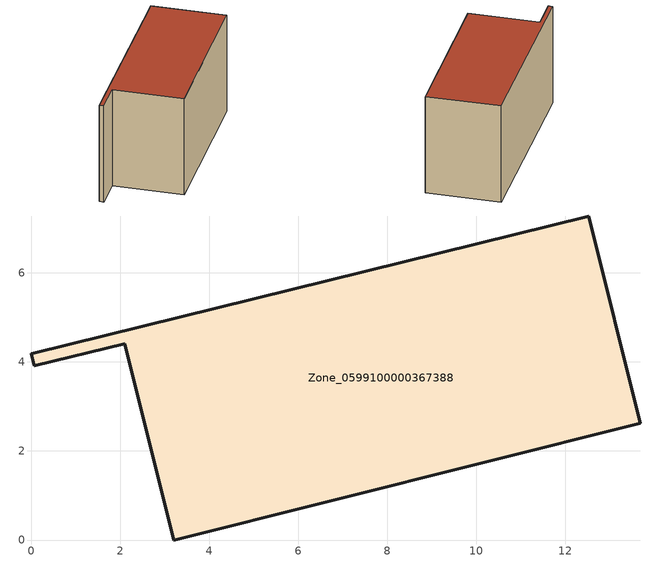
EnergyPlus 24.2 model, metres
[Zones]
Zone_0599100000367388
 floor ground (C_G): 2.1,4.41 0.07,3.91 0,4.18 12.52,7.28 13.68,2.62 3.2,0 z0
 wall outside (C_F): 12.52,7.28 0,4.18 0.07,3.91 2.1,4.41 3.2,0 13.68,2.62 12.52,7.28 z0:6.75
 roof outside (C_R): 13.68,2.62 12.52,7.28 0,4.18 0.07,3.91 2.1,4.41 3.2,0 z6.75
[BUILDING]
Pand.0599100000367388: North Axis=0; Terrain=City; Loads Convergence Tolerance Value=0.04; Temperature Convergence Tolerance Value=0.4; Solar Distribution=FullExterior; Maximum Number of Warmup Days=25; Minimum Number of Warmup Days=1
[Site:Location]
Rotterdam.The.Hague.AP_ZH_NLD Design_Conditions: Latitude=51.96; Longitude=4.45; Time Zone=1; Elevation=-4.5
[SITE:GROUNDTEMPERATURE:BUILDINGSURFACE]
18, 18, 18, 18, 18, 18, 18, 18, 18, 18, 18, 18
[MATERIAL] Thermal Absorptance=0.9; Solar Absorptance=0.7; Visible Absorptance=0.7
Name | Roughness | Thickness | Conductivity | Density | Specific Heat
G.TI.1992-2005 | MediumSmooth | 0.15 | 0.06 | 540 | 1210
F.TI.1992-2005 | Rough | 0.3 | 0.12 | 1920 | 840
R.TI.1992-2005 | MediumRough | 0.2 | 0.08 | 1500 | 1000
[CONSTRUCTION]
C_G: G.TI.1992-2005
C_F: F.TI.1992-2005
C_R: R.TI.1992-2005
[ZONE]
Zone_0599100000367388: Type=1; Multiplier=1; Ceiling Height=Autocalculate; Volume=Autocalculate; Floor Area=autocalculate; Part of Total Floor Area=Yes
[ZONEINFILTRATION:DESIGNFLOWRATE]
Infil_Zone_0599100000367388: Zone or ZoneList or Space or SpaceList=Zone_0599100000367388; Schedule=AlwaysOn; Design Flow Rate Calculation Method=Flow/Area; Flow Rate per Floor Area=0.0015; Constant Term Coefficient=1; Temperature Term Coefficient=0; Velocity Term Coefficient=0; Velocity Squared Term Coefficient=0
[HVACTEMPLATE:ZONE:IDEALLOADSAIRSYSTEM]
Zone_0599100000367388: Maximum Heating Supply Air Temperature=50; Minimum Cooling Supply Air Temperature=13; Maximum Heating Supply Air Humidity Ratio=0.0156; Minimum Cooling Supply Air Humidity Ratio=0.0077; Heating Limit=NoLimit; Cooling Limit=NoLimit; Dehumidification Control Type=ConstantSensibleHeatRatio; Cooling Sensible Heat Ratio=0.7; Dehumidification Setpoint=60; Humidification Control Type=None; Humidification Setpoint=30; Outdoor Air Method=None; Outdoor Air Flow Rate per Person=0.00944; Outdoor Air Flow Rate per Zone Floor Area=0; Outdoor Air Flow Rate per Zone=0; Demand Controlled Ventilation Type=None; Outdoor Air Economizer Type=NoEconomizer; Heat Recovery Type=None; Sensible Heat Recovery Effectiveness=0.7; Latent Heat Recovery Effectiveness=0.65
[ZONECONTROL:THERMOSTAT]
ThermostatControl_Zone_0599100000367388: Zone or ZoneList=Zone_0599100000367388; Control Type Schedule=DualSetpointControlType; Control 1=Thermostat_Zone_0599100000367388; Temperature Difference Between Cutout And Setpoint=0
[THERMOSTATSETPOINT:DUALSETPOINT]
Thermostat_Zone_0599100000367388: Heating Setpoint Temperature Schedule=HeatingSetpoint_Zone_0599100000367388; Cooling Setpoint Temperature Schedule=CoolingSetpoint_Zone_0599100000367388
[SCHEDULE:COMPACT]
HeatingSetpoint_Zone_0599100000367388: Through: 12/31, For: AllDays, Until: 24:00, 21
CoolingSetpoint_Zone_0599100000367388: Through: 12/31, For: AllDays, Until: 24:00, 24
DualSetpointControlType: Through: 12/31, For: AllDays, Until: 24:00, 4
AlwaysOn: Through: 12/31, For: AllDays, Until: 24:00, 1
